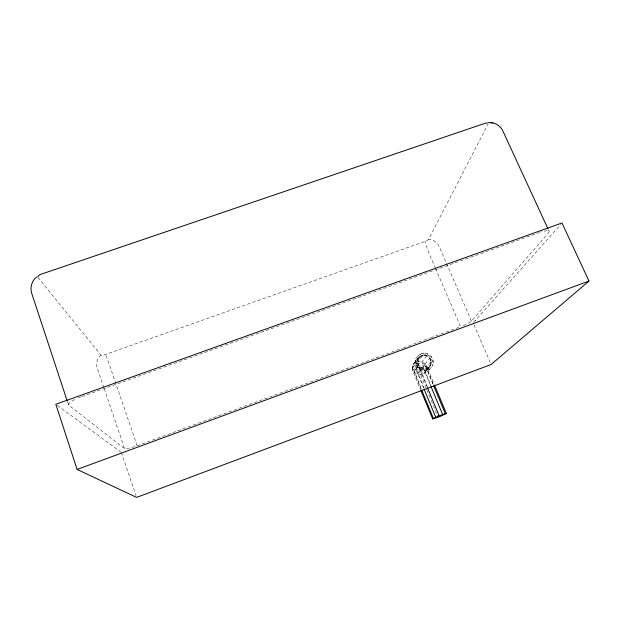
<?xml version="1.0" encoding="UTF-8"?>
<svg xmlns="http://www.w3.org/2000/svg" width="620" height="620" viewBox="0 0 620 620"><rect width="100%" height="100%" fill="white"/><g stroke="black" fill="none" stroke-linecap="round" stroke-linejoin="round"><path stroke-width="0.46" stroke-dasharray="3.1 2.33" d="M428.645 367.288L425.367 368.512L421.84 367.923L419.019 365.692L417.655 362.421L418.113 358.98L417.407 362.739L418.764 366.009L421.585 368.233L425.103 368.822L428.374 367.606L430.792 364.599L431.241 361.158L429.877 357.887L427.056 355.671L423.545 355.09L419.391 356.508L417.058 359.406L416.562 363.126L418.035 366.676L413.811 371.93L416.919 374.108L420.716 374.627L424.173 373.341L426.358 370.597L426.684 367.149L431.264 361.762L429.784 358.228L426.731 355.826L422.933 355.198L418.198 361.259L414.757 362.529L412.571 365.25L412.525 370.225L420.585 389.701M419.012 354.64L418.492 355.322L422.739 353.749L427.296 354.508L430.954 357.391L432.729 361.623L432.148 366.094L432.714 365.444L433.295 360.964L431.512 356.717L427.846 353.826L423.266 353.067L419.012 354.64L415.695 358.802L415.09 363.266L416.857 367.521L420.523 370.419L425.095 371.178L429.916 368.954L425.095 371.178M428.374 367.606L430.52 364.917L430.97 361.476L429.877 357.887M424.173 373.341L430.776 365.482L431.264 361.762M415.09 363.266L416.198 358.135L415.695 358.802M412.277 369.326L412.571 365.25L417.058 359.406M419.391 356.508L414.757 362.529L414.943 364.917L424.328 388.647M422.739 353.749L423.266 353.067M421.166 355.857L416.477 361.894L416.656 364.289L426.413 388.887M412.222 368.691L416.562 363.126M417.864 359.305L420.275 356.298L420.019 356.624L423.545 355.09M429.358 369.59L432.714 365.444M416.857 367.521L417.368 366.877L415.601 362.607M427.296 354.508L427.846 353.826M426.731 355.826L421.964 361.762L422.088 363.514L431.179 386.175M427.056 355.671L423.282 355.415M433.093 383.989L425.111 364.56L425.072 363.917L429.784 358.228M416.919 374.108L421.089 369.086L424.901 369.721L428.451 368.396M430.954 357.391L431.512 356.717M420.523 370.419L421.05 369.784L425.638 370.543M420.716 374.627L424.901 369.721M432.729 361.623L433.295 360.964M426.358 370.597L430.776 365.482M463.326 325.632A11.431 1.759 -22.8 0 0 471.464 321.113L548.925 232.446A16.073 3.224 -24.6 0 0 540.872 232.081M473.696 322.353L560.697 224.432M475.315 320.532L475.734 320.129M421.329 389.275L413.509 370.388L419.616 368.853L426.397 365.606L434.256 384.431M412.525 370.225L415.873 368.264L425.359 365.459M37.983 277.396L101.037 355.26A4.03 1.039 -18.1 0 0 104.695 354.772L425.669 241.203A3.821 0.953 -23.9 0 0 428.575 239.429L487.909 124.318A5.355 1.736 -26.9 0 0 488.033 124.016M81.096 396.839L79.36 397.49A16.957 3.689 -18.1 0 0 76.121 398.861M67.588 402.101L68.766 405.193L124.574 448.609A12.043 1.907 -19.4 0 0 137.144 445.733L349.75 367.536M350.664 367.203L402.45 348.153M403.357 347.82L429.707 338.125M430.621 337.792L460.598 326.763L435.93 269.328M82.003 396.513L539.361 232.593M425.111 364.56C421.042 362.545 415.64 363.436 412.719 366.994L421.414 388.81M425.072 363.917L421.964 361.762L418.198 361.259L419.291 366.994L427.389 386.477M57.373 405.433L120.838 452.011M418.035 366.676L421.089 369.086M417.368 366.877L421.05 369.784M548.375 229.663L549.181 231.415M473.928 324.733L490.761 363.615M471.464 321.113L439.1 246.318A10.881 9.881 33.7 0 0 428.66 239.335M435.55 268.445L428.714 252.534A10.889 2.085 69.5 0 1 425.436 241.304M425.568 366.374L433.341 385.005M423.088 367.567L430.908 386.345M419.616 368.853L427.056 386.772M426.777 389.779L430.822 399.52M431.195 400.404L437.813 416.353M416.097 369.892L423.847 388.562M137.144 445.733L109.802 365.94A11.377 0.643 70.2 0 0 105.431 354.524M103.912 387.756L97.131 367.776A11.501 10.928 -42.7 0 1 100.951 355.221M104.222 388.663L124.574 448.609M121.365 452.399L135.989 495.597M68.495 404.852A16.957 3.689 -18.1 0 1 75.516 399.14"/><path stroke-width="0.93" d="M36.487 276.985C31.736 280.914 29.799 287.757 31.798 293.593L67.285 401.179M589 281.046L491.141 364.498L136.594 497.395L77.112 469.441L55.816 404.286L561.984 222.983L589 281.046L77.112 469.441M420.949 390.585L432.675 418.911L439.1 415.741L446.354 413.416L434.62 385.307M446.354 413.416L439.906 416.586L432.675 418.911M488.242 122.675L491.544 122.729M492.179 122.83C496.829 123.512 500.937 126.743 502.874 131.014L547.971 228.796M490.908 122.636L492.885 122.931M433.713 385.896L445.261 413.563M430.908 386.345L442.603 414.416M427.428 387.647L439.1 415.741M424.212 389.461L435.713 417.183M421.693 390.158L433.357 418.345M37.812 276.908A5.642 1.976 -15.9 0 1 41.966 273.924L484.453 123.504A5.355 1.736 -26.9 0 1 487.413 123.085"/></g></svg>
